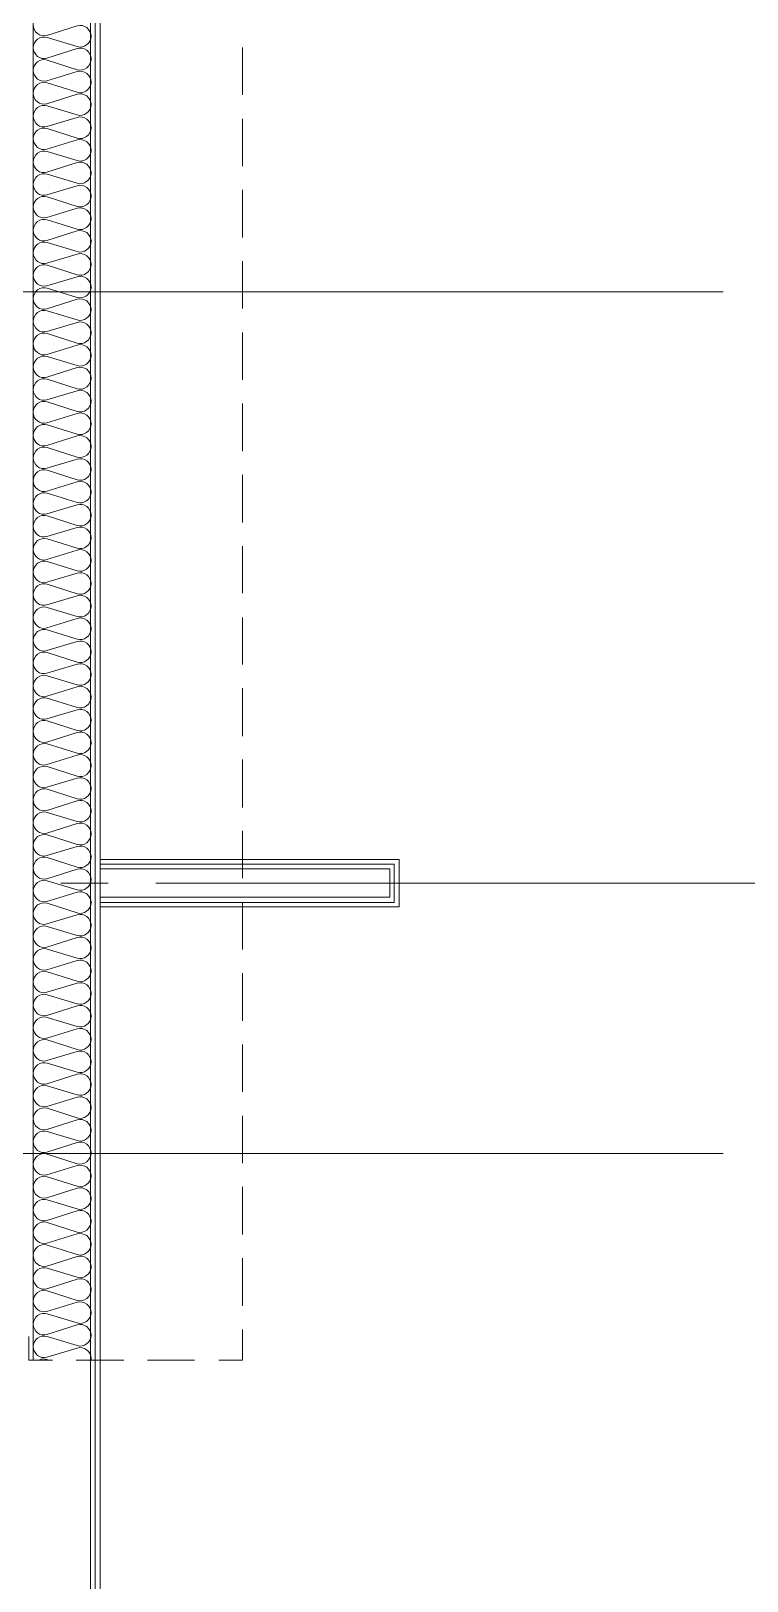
# Model space of a CAD drawing. Header units: millimetres. Extents: x 906 to 41302, y 848 to 28850.
# Drawn here: x 28900 to 30408, y 16512 to 19776 of the extents above; entities that cross this region are included whole.
import ezdxf

# ---------------------------------------------------------------- set-up
doc = ezdxf.new("R2010")
doc.units = ezdxf.units.MM
for name, color, linetype in [('PDF_A-ST-AXIS-CEN', 7, 'Continuous'), ('PDF_X-단위세대$및$주동평면도$A-FIN-INSL', 7, 'Continuous'), ('PDF_X-단위세대$및$주동평면도$A-FIN-INSL-HID', 7, 'Continuous'), ('PDF_X-단위세대$및$주동평면도$A-ST-AXIS-CEN', 7, 'Continuous'), ('PDF_X-단위세대$및$주동평면도$A-WALL-DRY', 7, 'Continuous')]:
    doc.layers.add(name, color=color, linetype=linetype)
doc.layers.add('PDF_X-단위세대$및$주동평면도$A-FIN-INSL-HAT', color=7, linetype='Continuous', true_color=0x666666)

msp = doc.modelspace()

# ---------------------------------------------------------------- linework, layer by layer
at = {"layer": 'PDF_A-ST-AXIS-CEN', "lineweight": 5}
for points in [[(28585.6, 19226.8), (30357.3, 19226.8)], [(28585.6, 17411.7), (30357.3, 17411.7)]]:
    msp.add_lwpolyline(points, dxfattribs=at)
at = {"layer": 'PDF_X-단위세대$및$주동평면도$A-FIN-INSL', "lineweight": 5}
for points in [[(29865.1, 20676.7), (29865.1, 20535.9), (29025.9, 20535.9), (29025.9, 16976.7), (29025.9, 14986), (29025.9, 14666.4), (30070.4, 14666.4), (30070.4, 14546.8), (28905.2, 14546.8), (28905.2, 14986)], [(28905.2, 16976.7), (28905.2, 20666.1), (29865.1, 20666.1)]]:
    msp.add_lwpolyline(points, dxfattribs=at)
at = {"layer": 'PDF_X-단위세대$및$주동평면도$A-FIN-INSL-HAT', "lineweight": 9}
for points in [[(28905.2, 19789.3, 0.5016), (28933.8, 19766.5), (28997.7, 19786.7, -0.5016), (29026.9, 19764.9, -0.5016), (28997.3, 19743.2), (28934.5, 19762.4, 0.5016), (28905.2, 19740.6, 0.5016), (28933.8, 19718.9), (28997.7, 19739.1, -0.5016), (29026.9, 19717.3, -0.5016), (28997.3, 19694.5), (28934.5, 19714.8, 0.5016), (28905.2, 19692.9, 0.5016), (28933.8, 19671.3), (28997.7, 19690.4, -0.5016), (29026.9, 19668.6, -0.5016), (28997.3, 19646.9), (28934.5, 19667.1, 0.5016), (28905.2, 19645.3, 0.5016), (28933.8, 19622.6), (28997.7, 19642.8, -0.5016), (29026.9, 19621, -0.5016), (28997.3, 19599.3), (28934.5, 19618.5, 0.5016), (28905.2, 19596.6, 0.5016), (28933.8, 19574.9), (28997.7, 19594.1, -0.5016), (29026.9, 19572.3, -0.5016), (28997.3, 19550.6), (28934.5, 19570.8, 0.5016), (28905.2, 19549, 0.5016), (28933.8, 19527.3), (28997.7, 19546.5, -0.5016), (29026.9, 19524.7, -0.5016), (28997.3, 19503), (28934.5, 19522.1, 0.5016), (28905.2, 19500.3, 0.5016), (28933.8, 19478.6), (28997.7, 19498.9, -0.5016), (29026.9, 19477, -0.5016), (28997.3, 19455.4), (28934.5, 19474.5, 0.5016), (28905.2, 19452.7, 0.5016), (28933.8, 19431), (28997.7, 19450.2, -0.5016), (29026.9, 19428.4, -0.5016), (28997.3, 19406.7), (28934.5, 19426.9, 0.5016), (28905.2, 19405.1, 0.5016), (28933.8, 19383.4), (28997.7, 19402.6, -0.5016), (29026.9, 19380.7, -0.5016), (28997.3, 19359), (28934.5, 19378.2, 0.5016), (28905.2, 19356.4, 0.5016), (28933.8, 19334.7), (28997.7, 19354.9, -0.5016), (29026.9, 19333.1, -0.5016), (28997.3, 19311.4), (28934.5, 19330.6, 0.5016), (28905.2, 19308.8, 0.5016), (28933.8, 19287.1), (28997.7, 19306.2, -0.5016), (29026.9, 19284.4, -0.5016), (28997.3, 19262.7), (28934.5, 19283, 0.5016), (28905.2, 19261.1, 0.5016), (28933.8, 19239.5), (28997.7, 19258.6, -0.5016), (29026.9, 19236.8, -0.5016), (28997.3, 19215.1), (28934.5, 19234.3, 0.5016), (28905.2, 19212.5, 0.5016), (28933.8, 19190.8), (28997.7, 19211, -0.5016), (29026.9, 19189.2, -0.5016), (28997.3, 19167.5), (28934.5, 19186.7, 0.5016), (28905.2, 19164.8, 0.5016), (28933.8, 19143.1), (28997.7, 19162.3, -0.5016), (29026.9, 19140.5, -0.5016), (28997.3, 19118.8), (28934.5, 19139, 0.5016), (28905.2, 19117.2, 0.5016), (28933.8, 19094.5), (28997.7, 19114.7, -0.5016), (29026.9, 19092.9, -0.5016), (28997.3, 19071.2), (28934.5, 19090.3, 0.5016), (28905.2, 19068.5, 0.5016), (28933.8, 19046.8), (28997.7, 19067.1, -0.5016), (29026.9, 19045.2, -0.5016), (28997.3, 19022.5), (28934.5, 19042.7, 0.5016), (28905.2, 19020.9, 0.5016), (28933.8, 18999.2), (28997.7, 19018.4, -0.5016), (29026.9, 18996.6, -0.5016), (28997.3, 18974.9), (28934.5, 18995.1, 0.5016), (28905.2, 18973.3, 0.5016), (28933.8, 18950.5), (28997.7, 18970.8, -0.5016), (29026.9, 18948.9, -0.5016), (28997.3, 18927.2), (28934.5, 18946.4, 0.5016), (28905.2, 18924.6, 0.5016), (28933.8, 18902.9), (28997.7, 18923.1, -0.5016), (29026.9, 18901.3, -0.5016), (28997.3, 18878.6), (28934.5, 18898.8, 0.5016), (28905.2, 18877, 0.5016), (28933.8, 18855.3), (28997.7, 18874.4, -0.5016), (29026.9, 18852.6, -0.5016), (28997.3, 18830.9), (28934.5, 18851.2, 0.5016), (28905.2, 18829.3, 0.5016), (28933.8, 18806.6), (28997.7, 18826.8, -0.5016), (29026.9, 18805, -0.5016), (28997.3, 18783.3), (28934.5, 18802.5, 0.5016), (28905.2, 18780.7, 0.5016), (28933.8, 18759), (28997.7, 18778.1, -0.5016), (29026.9, 18756.3, -0.5016), (28997.3, 18734.6), (28934.5, 18754.9, 0.5016), (28905.2, 18733, 0.5016), (28933.8, 18711.3), (28997.7, 18730.5, -0.5016), (29026.9, 18708.7, -0.5016), (28997.3, 18687), (28934.5, 18706.2, 0.5016), (28905.2, 18684.4, 0.5016), (28933.8, 18662.7), (28997.7, 18682.9, -0.5016), (29026.9, 18661.1, -0.5016), (28997.3, 18639.4), (28934.5, 18658.5, 0.5016), (28905.2, 18636.7, 0.5016), (28933.8, 18615), (28997.7, 18634.2, -0.5016), (29026.9, 18612.4, -0.5016), (28997.3, 18590.7), (28934.5, 18610.9, 0.5016), (28905.2, 18589.1, 0.5016), (28933.8, 18567.4), (28997.7, 18586.6, -0.5016), (29026.9, 18564.8, -0.5016), (28997.3, 18543.1), (28934.5, 18562.2, 0.5016), (28905.2, 18540.4, 0.5016), (28933.8, 18518.7), (28997.7, 18538.9, -0.5016), (29026.9, 18517.1, -0.5016), (28997.3, 18495.4), (28934.5, 18514.6, 0.5016), (28905.2, 18492.8, 0.5016), (28933.8, 18471.1), (28997.7, 18490.3, -0.5016), (29026.9, 18468.5, -0.5016), (28997.3, 18446.8), (28934.5, 18467, 0.5016), (28905.2, 18445.2, 0.5016), (28933.8, 18423.5), (28997.7, 18442.6, -0.5016), (29026.9, 18420.8, -0.5016), (28997.3, 18399.1), (28934.5, 18418.3, 0.5016), (28905.2, 18396.5, 0.5016), (28933.8, 18374.8), (28997.7, 18395, -0.5016), (29026.9, 18373.2, -0.5016), (28997.3, 18351.5), (28934.5, 18370.7, 0.5016), (28905.2, 18348.9, 0.5016), (28933.8, 18327.2), (28997.7, 18346.3, -0.5016), (29026.9, 18324.5, -0.5016), (28997.3, 18302.8), (28934.5, 18323.1, 0.5016), (28905.2, 18301.2, 0.5016), (28933.8, 18278.5), (28997.7, 18298.7, -0.5016), (29026.9, 18276.9, -0.5016), (28997.3, 18255.2), (28934.5, 18274.4, 0.5016), (28905.2, 18252.6, 0.5016), (28933.8, 18230.9), (28997.7, 18251.1, -0.5016), (29026.9, 18229.3, -0.5016), (28997.3, 18206.5), (28934.5, 18226.7, 0.5016), (28905.2, 18204.9, 0.5016), (28933.8, 18183.2), (28997.7, 18202.4, -0.5016), (29026.9, 18180.6, -0.5016), (28997.3, 18158.9), (28934.5, 18179.1, 0.5016), (28905.2, 18157.3, 0.5016), (28933.8, 18134.6), (28997.7, 18154.8, -0.5016), (29026.9, 18133, -0.5016), (28997.3, 18111.3), (28934.5, 18130.4, 0.5016), (28905.2, 18108.6, 0.5016), (28933.8, 18086.9), (28997.7, 18107.1, -0.5016), (29026.9, 18085.3, -0.5016), (28997.3, 18062.6), (28934.5, 18082.8, 0.5016), (28905.2, 18061, 0.5016), (28933.8, 18039.3), (28997.7, 18058.5, -0.5016), (29026.9, 18036.7, -0.5016), (28997.3, 18015), (28934.5, 18035.2, 0.5016), (28905.2, 18013.4, 0.5016), (28933.8, 17990.6), (28997.7, 18010.8, -0.5016), (29026.9, 17989, -0.5016), (28997.3, 17967.3), (28934.5, 17986.5, 0.5016), (28905.2, 17964.7, 0.5016), (28933.8, 17943), (28997.7, 17962.2, -0.5016), (29026.9, 17940.3, -0.5016), (28997.3, 17918.7), (28934.5, 17938.9, 0.5016), (28905.2, 17917.1, 0.5016), (28933.8, 17895.4), (28997.7, 17914.5, -0.5016), (29026.9, 17892.7, -0.5016), (28997.3, 17871), (28934.5, 17890.2, 0.5016), (28905.2, 17868.4, 0.5016), (28933.8, 17846.7), (28997.7, 17866.9, -0.5016), (29026.9, 17845.1, -0.5016), (28997.3, 17823.4), (28934.5, 17842.6, 0.5016), (28905.2, 17820.8, 0.5016), (28933.8, 17799.1), (28997.7, 17818.2, -0.5016), (29026.9, 17796.4, -0.5016), (28997.3, 17774.7), (28934.5, 17794.9, 0.5016), (28905.2, 17773.1, 0.5016), (28933.8, 17751.4), (28997.7, 17770.6, -0.5016), (29026.9, 17748.8, -0.5016), (28997.3, 17727.1), (28934.5, 17746.3, 0.5016), (28905.2, 17724.4, 0.5016), (28933.8, 17702.8), (28997.7, 17723, -0.5016), (29026.9, 17701.2, -0.5016), (28997.3, 17679.5), (28934.5, 17698.6, 0.5016), (28905.2, 17676.8, 0.5016), (28933.8, 17655.1), (28997.7, 17674.3, -0.5016), (29026.9, 17652.5, -0.5016), (28997.3, 17630.8), (28934.5, 17651, 0.5016), (28905.2, 17629.2, 0.5016), (28933.8, 17607.5), (28997.7, 17626.7, -0.5016), (29026.9, 17604.9, -0.5016), (28997.3, 17583.2), (28934.5, 17602.3, 0.5016), (28905.2, 17580.5, 0.5016), (28933.8, 17558.8), (28997.7, 17579, -0.5016), (29026.9, 17557.2, -0.5016), (28997.3, 17535.5), (28934.5, 17554.7, 0.5016), (28905.2, 17532.9, 0.5016), (28933.8, 17511.2), (28997.7, 17530.4, -0.5016), (29026.9, 17508.5, -0.5016), (28997.3, 17486.9), (28934.5, 17507.1, 0.5016), (28905.2, 17485.3, 0.5016), (28933.8, 17462.5), (28997.7, 17482.7, -0.5016), (29026.9, 17460.9, -0.5016), (28997.3, 17439.2), (28934.5, 17458.4, 0.5016), (28905.2, 17436.6, 0.5016), (28933.8, 17414.9), (28997.7, 17435.1, -0.5016), (29026.9, 17413.3, -0.5016), (28997.3, 17390.5), (28934.5, 17410.8, 0.5016), (28905.2, 17389, 0.5016), (28933.8, 17367.3), (28997.7, 17386.4, -0.5016), (29026.9, 17364.6, -0.5016), (28997.3, 17342.9), (28934.5, 17363.1, 0.5016), (28905.2, 17341.3, 0.501614), (28933.8, 17318.6), (28997.7, 17338.8, -0.501614), (29026.9, 17317, -0.501614), (28997.3, 17295.3), (28934.5, 17314.5, 0.501614), (28905.2, 17292.6, 0.501614), (28933.8, 17271), (28997.7, 17291.2, -0.501614), (29026.9, 17269.4, -0.501614), (28997.3, 17246.6), (28934.5, 17266.8, 0.501614), (28905.2, 17245, 0.501614), (28933.8, 17223.3), (28997.7, 17242.5, -0.501614), (29026.9, 17220.7, -0.501614), (28997.3, 17199), (28934.5, 17219.2, 0.501614), (28905.2, 17197.4, 0.501614), (28933.8, 17174.6), (28997.7, 17194.9, -0.501614), (29026.9, 17173.1, -0.501614), (28997.3, 17151.4), (28934.5, 17170.5, 0.501614), (28905.2, 17148.7, 0.501614), (28933.8, 17127), (28997.7, 17147.2, -0.501614), (29026.9, 17125.4, -0.501614), (28997.3, 17102.7), (28934.5, 17122.9, 0.501614), (28905.2, 17101.1, 0.501614), (28933.8, 17079.4), (28997.7, 17098.6, -0.501614), (29026.9, 17076.7, -0.501614), (28997.3, 17055.1), (28934.5, 17074.2, 0.501614), (28905.2, 17052.4, 0.501614), (28933.8, 17030.7), (28997.7, 17050.9, -0.501614), (29026.9, 17029.1, -0.501614), (28997.3, 17007.4), (28934.5, 17026.6, 0.501614), (28905.2, 17004.8, 0.501614), (28933.8, 16983.1), (28997.3, 17002.1, -0.501614), (29026.9, 16980.4, -0.045117), (29026.6, 16976.4)], [(28938, 16976.7), (28933.8, 16977.8, 0.188045), (28918, 16977.6)]]:
    msp.add_lwpolyline(points, format="xyb", dxfattribs=at)
at = {"layer": 'PDF_X-단위세대$및$주동평면도$A-FIN-INSL-HID', "lineweight": 5}
for points in [[(29345.5, 19741.1), (29345.5, 19641.6)], [(29345.5, 19590.8), (29345.5, 19491.3)], [(29345.5, 19441.6), (29345.5, 19341.1)], [(29345.5, 19291.3), (29345.5, 19191.8)], [(29345.5, 19141), (29345.5, 19041.5)], [(29345.5, 18991.8), (29345.5, 18891.3)], [(29345.5, 18841.5), (29345.5, 18741)], [(29345.5, 18691.2), (29345.5, 18591.8)], [(29345.5, 18541), (29345.5, 18441.5)], [(29345.5, 18391.7), (29345.5, 18291.2)], [(29345.5, 18241.4), (29345.5, 18140.9)], [(29345.5, 18091.2), (29345.5, 17991.7)], [(29345.5, 17940.9), (29345.5, 17841.4)], [(29345.5, 17791.7), (29345.5, 17691.1)], [(29345.5, 17641.4), (29345.5, 17541.9)], [(29345.5, 17491.1), (29345.5, 17391.6)], [(29345.5, 17341.9), (29345.5, 17241.3)], [(29345.5, 17191.6), (29345.5, 17091)], [(29345.5, 17041.3), (29345.5, 16976.7), (29295.7, 16976.7)], [(28945.4, 16976.7), (28895.7, 16976.7), (28895.7, 17026.5)], [(29095.7, 16976.7), (28995.2, 16976.7)], [(29244.9, 16976.7), (29145.5, 16976.7)]]:
    msp.add_lwpolyline(points, dxfattribs=at)
at = {"layer": 'PDF_X-단위세대$및$주동평면도$A-ST-AXIS-CEN', "lineweight": 5}
for points in [[(29062.9, 17981.1), (28963.4, 17981.1)], [(30929.8, 17981.1), (29163.5, 17981.1)]]:
    msp.add_lwpolyline(points, dxfattribs=at)
at = {"layer": 'PDF_X-단위세대$및$주동평면도$A-WALL-DRY', "lineweight": 13}
for points in [[(30070.4, 14677), (29035.4, 14677), (29035.4, 20526.4), (29875.7, 20526.4), (29875.7, 20676.7)], [(30070.4, 14686.5), (29046, 14686.5), (29046, 20515.8), (29885.2, 20515.8), (29885.2, 20676.7)], [(29046, 18030.8), (29675.7, 18030.8), (29675.7, 17931.4), (29046, 17931.4)], [(29046, 18021.3), (29665.1, 18021.3), (29665.1, 17940.9), (29046, 17940.9)], [(29046, 18011.8), (29655.6, 18011.8), (29655.6, 17951.5), (29046, 17951.5)]]:
    msp.add_lwpolyline(points, dxfattribs=at)

doc.saveas('drawing.dxf')
